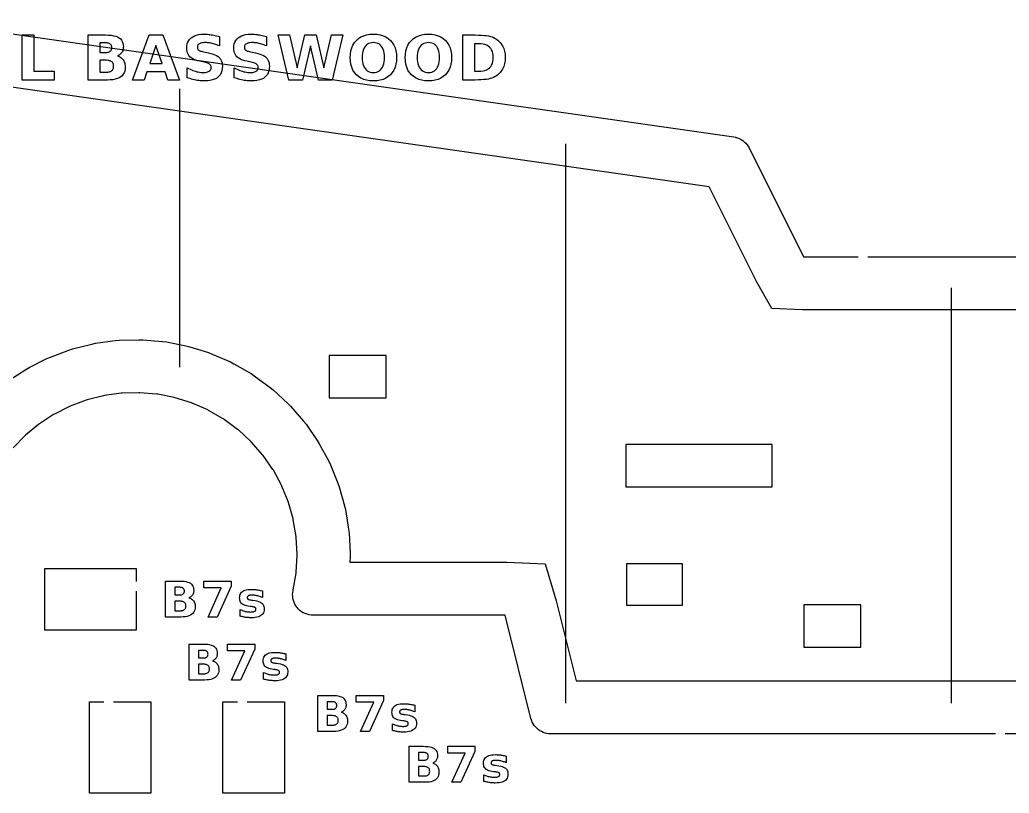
# Model space of a CAD drawing. Header units: millimetres. Extents: x 9 to 297, y 5 to 291.
# Drawn here: x 125.2 to 191.9, y 238.9 to 291.1 of the extents above; entities that cross this region are included whole.
import ezdxf

# ---------------------------------------------------------------- set-up
doc = ezdxf.new("R2010")
doc.units = ezdxf.units.MM
for name, color, linetype in [('CUT', 1, 'CONTINUOUS'), ('ENGRAVE', 5, 'CONTINUOUS'), ('SCORE', 7, 'CONTINUOUS')]:
    doc.layers.add(name, color=color, linetype=linetype)

msp = doc.modelspace()

# ---------------------------------------------------------------- linework, layer by layer
at = {"layer": 'CUT', "color": 1}
for points in [[(118.0994, 291.0616), (173.3381, 283.1703), (173.4666, 283.1456), (173.5939, 283.1081), (173.7169, 283.0585), (173.8346, 282.9972), (173.9459, 282.9249), (174.0497, 282.8422), (174.145, 282.7499), (174.2309, 282.6489), (174.3068, 282.54), (174.3709, 282.4259), (178.0464, 275.075), (181.7214, 275.075)], [(182.3714, 275.075), (197.958, 275.075)], [(190.9684, 242.925), (161.0132, 242.925), (160.885, 242.9311), (160.7561, 242.9495), (160.6296, 242.98), (160.5065, 243.0224), (160.388, 243.0762), (160.275, 243.141), (160.1688, 243.2162), (160.0701, 243.301), (159.9798, 243.3949), (159.8989, 243.4968), (159.8279, 243.6059), (159.7676, 243.7213), (159.7185, 243.8418), (159.6815, 243.9648), (157.9414, 250.925), (144.9961, 250.925), (144.8614, 250.9317), (144.7261, 250.9521), (144.5935, 250.9857), (144.465, 251.0324), (144.3417, 251.0916), (144.2249, 251.1628), (144.1157, 251.2453), (144.0153, 251.3381), (143.9246, 251.4405), (143.8445, 251.5514), (143.7758, 251.6697), (143.7193, 251.7943), (143.6753, 251.9238), (143.6445, 252.0571), (143.6271, 252.1927), (143.6232, 252.3295), (143.6329, 252.4659), (143.6559, 252.5989), (143.666, 252.6442), (143.853, 253.7649), (143.8604, 253.8319), (143.923, 254.9663), (143.923, 255.0337), (143.8604, 256.1681), (143.853, 256.2351), (143.666, 257.3558), (143.6513, 257.4216), (143.3421, 258.5148), (143.3202, 258.5786), (142.8927, 259.6312), (142.8639, 259.6922), (142.3232, 260.6914), (142.2879, 260.7488), (141.6405, 261.6825), (141.5991, 261.7357), (140.8529, 262.5924), (140.8059, 262.6408), (139.9701, 263.4102), (139.918, 263.4531), (139.0026, 264.126), (138.9461, 264.1628), (137.9622, 264.7309), (137.902, 264.7613), (136.8616, 265.2177), (136.7985, 265.2414), (135.7141, 265.5805), (135.6488, 265.5971), (134.5337, 265.8149), (134.4669, 265.8241), (133.3347, 265.9179), (133.2673, 265.9198), (132.1316, 265.8885), (132.0644, 265.8829), (130.939, 265.7269), (130.8729, 265.714), (129.7715, 265.4351), (129.7071, 265.4149), (128.6431, 265.0166), (128.5814, 264.9895), (127.5677, 264.4765), (127.5093, 264.4428), (126.5582, 263.8214), (126.5038, 263.7814), (125.6268, 263.0592), (125.5772, 263.0135), (124.785, 262.1991)], [(133.075, 252.55), (133.075, 249.925), (126.925, 249.925), (126.925, 254.075), (133.075, 254.075), (133.075, 253.2)], [(131.55, 245.075), (134.075, 245.075), (134.075, 238.925), (129.925, 238.925), (129.925, 245.075), (130.9, 245.075)], [(140.55, 245.075), (143.075, 245.075), (143.075, 238.925), (138.925, 238.925), (138.925, 245.075), (139.9, 245.075)], [(197.9748, 242.925), (191.6184, 242.925)]]:
    msp.add_lwpolyline(points, dxfattribs=at)
for points in [[(146.075, 265.575), (149.925, 265.575), (149.925, 268.425), (146.075, 268.425), (146.075, 265.575)], [(166.075, 259.575), (175.925, 259.575), (175.925, 262.425), (166.075, 262.425), (166.075, 259.575)], [(166.105, 254.395), (166.105, 251.605), (169.895, 251.605), (169.895, 254.395), (166.105, 254.395)], [(178.0646, 248.7752), (181.9146, 248.7752), (181.9146, 251.6252), (178.0646, 251.6252), (178.0646, 248.7752)]]:
    msp.add_lwpolyline(points, close=True, dxfattribs=at)
at = {"layer": 'ENGRAVE', "color": 5}
for points in [[(125.4019, 287), (125.4019, 290.0375), (126.1852, 290.0375), (126.1852, 287.592), (127.5605, 287.592), (127.5605, 287), (125.4019, 287)], [(132.2798, 288.2135), (132.3067, 288.1353), (132.3259, 288.0521), (132.3375, 287.9639), (132.3413, 287.8708), (132.3331, 287.7305), (132.3083, 287.6027), (132.267, 287.4873), (132.2093, 287.3843), (132.135, 287.2938), (132.0443, 287.2157), (131.9367, 287.1498), (131.8119, 287.0958), (131.6699, 287.0539), (131.5108, 287.024), (131.3345, 287.006), (131.141, 287), (129.8409, 287), (129.8409, 290.0375), (131.0168, 290.0375), (131.2181, 290.0322), (131.3999, 290.0163), (131.5623, 289.9897), (131.7054, 289.9525), (131.8291, 289.9047), (131.9334, 289.8463), (132.0201, 289.7761), (132.0911, 289.6932), (132.1463, 289.5976), (132.1857, 289.4891), (132.2093, 289.3679), (132.2172, 289.2339), (132.2143, 289.1618), (132.2057, 289.0934), (132.1913, 289.0287), (132.1711, 288.9676), (132.1451, 288.9102), (132.1134, 288.8565), (132.0763, 288.8068), (132.0339, 288.7617), (131.9863, 288.7209), (131.9335, 288.6847), (131.8755, 288.6529), (131.8123, 288.6256), (131.8933, 288.5977), (131.9679, 288.563), (132.0361, 288.5213), (132.0981, 288.4728), (132.1537, 288.4173), (132.203, 288.355), (132.2452, 288.2867), (132.2798, 288.2135)], [(135.2179, 287), (135.0267, 287.5534), (133.8019, 287.5534), (133.6086, 287), (132.8213, 287), (133.9464, 290.0375), (134.8802, 290.0375), (136.0053, 287), (135.2179, 287)], [(138.28, 289.4473), (138.2004, 289.4679), (138.1217, 289.4853), (138.0446, 289.4995), (137.9689, 289.5106), (137.8947, 289.5185), (137.822, 289.5232), (137.7507, 289.5248), (137.6612, 289.5227), (137.5798, 289.5162), (137.5066, 289.5055), (137.4415, 289.4905), (137.3845, 289.4711), (137.3357, 289.4475), (137.2947, 289.4194), (137.2611, 289.3865), (137.235, 289.3488), (137.2163, 289.3065), (137.2051, 289.2593), (137.2014, 289.2074), (137.2039, 289.1682), (137.2115, 289.132), (137.224, 289.0988), (137.2417, 289.0686), (137.2643, 289.0414), (137.292, 289.0172), (137.3262, 288.995), (137.3687, 288.9739), (137.4194, 288.9539), (137.4782, 288.9349), (137.5453, 288.917), (137.6205, 288.9002), (137.9542, 288.8331), (138.1149, 288.7962), (138.2594, 288.7535), (138.3875, 288.7049), (138.4994, 288.6504), (138.5951, 288.5901), (138.6744, 288.5238), (138.7397, 288.4498), (138.7931, 288.3661), (138.8346, 288.2726), (138.8643, 288.1694), (138.8821, 288.0565), (138.888, 287.9338), (138.8797, 287.7735), (138.8549, 287.6274), (138.8135, 287.4957), (138.7556, 287.3782), (138.681, 287.275), (138.59, 287.1862), (138.4819, 287.1112), (138.3563, 287.05), (138.2133, 287.0023), (138.0529, 286.9682), (137.8749, 286.9478), (137.6795, 286.941), (137.5832, 286.9425), (137.4867, 286.9471), (137.3901, 286.9547), (137.2934, 286.9654), (137.1966, 286.9791), (137.0997, 286.9959), (137.0027, 287.0157), (136.9057, 287.0384), (136.8088, 287.0641), (136.7118, 287.0927), (136.6148, 287.1242), (136.5178, 287.1587), (136.5178, 287.8199), (136.6143, 287.7705), (136.7096, 287.7253), (136.8039, 287.6844), (136.8971, 287.6477), (136.9893, 287.6152), (137.0804, 287.587), (137.1704, 287.563), (137.2593, 287.5434), (137.3471, 287.5282), (137.4339, 287.5173), (137.5196, 287.5108), (137.6042, 287.5086), (137.6864, 287.511), (137.7618, 287.5181), (137.8306, 287.53), (137.8927, 287.5466), (137.9481, 287.568), (137.9969, 287.5941), (138.0386, 287.6246), (138.0726, 287.6592), (138.0991, 287.6978), (138.1181, 287.7406), (138.1294, 287.7874), (138.1332, 287.8382), (138.1306, 287.8839), (138.1229, 287.9259), (138.1101, 287.9644), (138.0921, 287.9992), (138.0689, 288.0304), (138.0406, 288.0579), (138.0047, 288.0833), (137.9585, 288.1077), (137.902, 288.1312), (137.8354, 288.1538), (137.7585, 288.1755), (137.6714, 288.1963), (137.3682, 288.2634), (137.2231, 288.2992), (137.0917, 288.3414), (136.9738, 288.3901), (136.8696, 288.4452), (136.7789, 288.5067), (136.7019, 288.5747), (136.6376, 288.65), (136.585, 288.7336), (136.544, 288.8255), (136.5148, 288.9255), (136.4972, 289.0339), (136.4914, 289.1505), (136.4995, 289.2959), (136.5239, 289.4297), (136.5646, 289.5518), (136.6216, 289.6623), (136.6948, 289.7611), (136.7843, 289.8483), (136.8891, 289.9229), (137.0081, 289.9839), (137.1414, 290.0314), (137.2889, 290.0653), (137.4506, 290.0857), (137.6266, 290.0924), (137.7104, 290.0914), (137.795, 290.0883), (137.8804, 290.083), (137.9666, 290.0757), (138.0536, 290.0663), (138.1414, 290.0548), (138.23, 290.0412), (138.3197, 290.0255), (138.4104, 290.0078), (138.5021, 289.9879), (138.5949, 289.9659), (138.6886, 289.9419), (138.6886, 289.299), (138.6056, 289.3348), (138.5232, 289.3675), (138.4414, 289.3972), (138.3604, 289.4238), (138.28, 289.4473)], [(141.4476, 289.4473), (141.3679, 289.4679), (141.2893, 289.4853), (141.2122, 289.4995), (141.1365, 289.5106), (141.0623, 289.5185), (140.9896, 289.5232), (140.9183, 289.5248), (140.8288, 289.5227), (140.7474, 289.5162), (140.6742, 289.5055), (140.609, 289.4905), (140.5521, 289.4711), (140.5033, 289.4475), (140.4622, 289.4194), (140.4287, 289.3865), (140.4025, 289.3488), (140.3839, 289.3065), (140.3727, 289.2593), (140.369, 289.2074), (140.3715, 289.1682), (140.379, 289.132), (140.3916, 289.0988), (140.4092, 289.0686), (140.4318, 289.0414), (140.4595, 289.0172), (140.4938, 288.995), (140.5363, 288.9739), (140.5869, 288.9539), (140.6458, 288.9349), (140.7128, 288.917), (140.7881, 288.9002), (141.1217, 288.8331), (141.2825, 288.7962), (141.4269, 288.7535), (141.5551, 288.7049), (141.667, 288.6504), (141.7626, 288.5901), (141.842, 288.5238), (141.9072, 288.4498), (141.9606, 288.3661), (142.0022, 288.2726), (142.0318, 288.1694), (142.0496, 288.0565), (142.0556, 287.9338), (142.0473, 287.7735), (142.0225, 287.6274), (141.9811, 287.4957), (141.9231, 287.3782), (141.8486, 287.275), (141.7575, 287.1862), (141.6494, 287.1112), (141.5239, 287.05), (141.3809, 287.0023), (141.2204, 286.9682), (141.0425, 286.9478), (140.8471, 286.941), (140.7507, 286.9425), (140.6543, 286.9471), (140.5577, 286.9547), (140.461, 286.9654), (140.3642, 286.9791), (140.2673, 286.9959), (140.1703, 287.0157), (140.0733, 287.0384), (139.9763, 287.0641), (139.8793, 287.0927), (139.7824, 287.1242), (139.6854, 287.1587), (139.6854, 287.8199), (139.7818, 287.7705), (139.8772, 287.7253), (139.9715, 287.6844), (140.0647, 287.6477), (140.1569, 287.6152), (140.2479, 287.587), (140.3379, 287.563), (140.4268, 287.5434), (140.5147, 287.5282), (140.6015, 287.5173), (140.6872, 287.5108), (140.7718, 287.5086), (140.8539, 287.511), (140.9294, 287.5181), (140.9981, 287.53), (141.0603, 287.5466), (141.1157, 287.568), (141.1645, 287.5941), (141.2061, 287.6246), (141.2402, 287.6592), (141.2667, 287.6978), (141.2856, 287.7406), (141.297, 287.7874), (141.3008, 287.8382), (141.2982, 287.8839), (141.2905, 287.9259), (141.2776, 287.9644), (141.2596, 287.9992), (141.2365, 288.0304), (141.2082, 288.0579), (141.1722, 288.0833), (141.126, 288.1077), (141.0696, 288.1312), (141.003, 288.1538), (140.9261, 288.1755), (140.8389, 288.1963), (140.5358, 288.2634), (140.3907, 288.2992), (140.2592, 288.3414), (140.1414, 288.3901), (140.0371, 288.4452), (139.9465, 288.5067), (139.8695, 288.5747), (139.8052, 288.65), (139.7525, 288.7336), (139.7116, 288.8255), (139.6823, 288.9255), (139.6648, 289.0339), (139.6589, 289.1505), (139.6671, 289.2959), (139.6915, 289.4297), (139.7322, 289.5518), (139.7891, 289.6623), (139.8624, 289.7611), (139.9519, 289.8483), (140.0567, 289.9229), (140.1757, 289.9839), (140.309, 290.0314), (140.4565, 290.0653), (140.6182, 290.0857), (140.7942, 290.0924), (140.878, 290.0914), (140.9626, 290.0883), (141.048, 290.083), (141.1342, 290.0757), (141.2212, 290.0663), (141.3089, 290.0548), (141.3976, 290.0412), (141.4873, 290.0255), (141.578, 290.0078), (141.6697, 289.9879), (141.7624, 289.9659), (141.8562, 289.9419), (141.8562, 289.299), (141.7731, 289.3348), (141.6907, 289.3675), (141.609, 289.3972), (141.528, 289.4238), (141.4476, 289.4473)], [(145.7236, 287.8301), (146.2485, 290.0375), (146.9932, 290.0375), (146.277, 287), (145.3737, 287), (144.8223, 289.3092), (144.2771, 287), (143.3738, 287), (142.6515, 290.0375), (143.4023, 290.0375), (143.9272, 287.8301), (144.448, 290.0375), (145.2028, 290.0375), (145.7236, 287.8301)], [(150.2075, 289.6733), (150.3343, 289.5248), (150.4381, 289.3584), (150.5188, 289.1744), (150.5764, 288.9726), (150.611, 288.753), (150.6226, 288.5157), (150.611, 288.279), (150.5764, 288.06), (150.5188, 287.8586), (150.4381, 287.6748), (150.3343, 287.5086), (150.2075, 287.3601), (150.0604, 287.232), (149.8956, 287.1273), (149.7131, 287.0458), (149.5131, 286.9876), (149.2954, 286.9526), (149.0601, 286.941), (148.8253, 286.9526), (148.6081, 286.9876), (148.4083, 287.0458), (148.2259, 287.1273), (148.061, 287.232), (147.9136, 287.3601), (147.7865, 287.5086), (147.6825, 287.6748), (147.6016, 287.8586), (147.5438, 288.06), (147.5091, 288.279), (147.4976, 288.5157), (147.5091, 288.753), (147.5438, 288.9726), (147.6016, 289.1744), (147.6825, 289.3584), (147.7865, 289.5248), (147.9136, 289.6733), (148.061, 289.8014), (148.2259, 289.9062), (148.4083, 289.9877), (148.6081, 290.0459), (148.8253, 290.0808), (149.0601, 290.0924), (149.2954, 290.0808), (149.5131, 290.0459), (149.7131, 289.9877), (149.8956, 289.9062), (150.0604, 289.8014), (150.2075, 289.6733)], [(153.9163, 289.6733), (154.0431, 289.5248), (154.1468, 289.3584), (154.2275, 289.1744), (154.2852, 288.9726), (154.3198, 288.753), (154.3313, 288.5157), (154.3198, 288.279), (154.2852, 288.06), (154.2275, 287.8586), (154.1468, 287.6748), (154.0431, 287.5086), (153.9163, 287.3601), (153.7691, 287.232), (153.6043, 287.1273), (153.4219, 287.0458), (153.2218, 286.9876), (153.0041, 286.9526), (152.7688, 286.941), (152.5341, 286.9526), (152.3168, 286.9876), (152.117, 287.0458), (151.9347, 287.1273), (151.7698, 287.232), (151.6224, 287.3601), (151.4952, 287.5086), (151.3912, 287.6748), (151.3103, 287.8586), (151.2525, 288.06), (151.2179, 288.279), (151.2063, 288.5157), (151.2179, 288.753), (151.2525, 288.9726), (151.3103, 289.1744), (151.3912, 289.3584), (151.4952, 289.5248), (151.6224, 289.6733), (151.7698, 289.8014), (151.9347, 289.9062), (152.117, 289.9877), (152.3168, 290.0459), (152.5341, 290.0808), (152.7688, 290.0924), (153.0041, 290.0808), (153.2218, 290.0459), (153.4219, 289.9877), (153.6043, 289.9062), (153.7691, 289.8014), (153.9163, 289.6733)], [(156.8238, 289.969), (156.9465, 289.9388), (157.0567, 289.9021), (157.1616, 289.8578), (157.2611, 289.8058), (157.3552, 289.7462), (157.444, 289.679), (157.5273, 289.6042), (157.5955, 289.5339), (157.6576, 289.4602), (157.7135, 289.3829), (157.7633, 289.3022), (157.8071, 289.2179), (157.8447, 289.1301), (157.8764, 289.0386), (157.9024, 288.9432), (157.9225, 288.8438), (157.937, 288.7404), (157.9456, 288.6331), (157.9485, 288.5218), (157.9456, 288.4093), (157.937, 288.3008), (157.9225, 288.1965), (157.9024, 288.0964), (157.8764, 288.0003), (157.8447, 287.9084), (157.8071, 287.8203), (157.7633, 287.7358), (157.7135, 287.6549), (157.6576, 287.5775), (157.5955, 287.5036), (157.5273, 287.4333), (157.4433, 287.3585), (157.3537, 287.2913), (157.2588, 287.2317), (157.1584, 287.1797), (157.0526, 287.1354), (156.9414, 287.0987), (156.818, 287.0685), (156.6756, 287.0439), (156.5142, 287.0247), (156.3338, 287.011), (156.1344, 287.0027), (155.916, 287), (155.09, 287), (155.09, 290.0375), (155.916, 290.0375), (156.1368, 290.0348), (156.3379, 290.0266), (156.5195, 290.0128), (156.6814, 289.9937), (156.8238, 289.969)], [(131.3675, 288.9722), (131.3914, 289.0058), (131.41, 289.0437), (131.4233, 289.0858), (131.4313, 289.1323), (131.4339, 289.183), (131.4313, 289.2332), (131.4233, 289.2792), (131.41, 289.3211), (131.3914, 289.3589), (131.3675, 289.3925), (131.3383, 289.4221), (131.3039, 289.4473), (131.2646, 289.4679), (131.2203, 289.4839), (131.171, 289.4953), (131.1168, 289.5022), (131.0575, 289.5045), (130.6242, 289.5045), (130.6242, 288.8616), (131.0575, 288.8616), (131.1168, 288.8638), (131.171, 288.8706), (131.2203, 288.8819), (131.2646, 288.8977), (131.3039, 288.9181), (131.3383, 288.943), (131.3675, 288.9722)], [(134.8293, 288.1169), (134.4143, 289.3254), (133.9972, 288.1169), (134.8293, 288.1169)], [(148.5046, 289.2603), (148.4443, 289.1662), (148.395, 289.06), (148.3566, 288.9419), (148.3292, 288.8118), (148.3128, 288.6698), (148.3073, 288.5157), (148.3128, 288.3623), (148.3292, 288.2207), (148.3566, 288.091), (148.395, 287.9732), (148.4443, 287.8672), (148.5046, 287.7731), (148.5749, 287.6923), (148.6541, 287.6262), (148.7422, 287.5747), (148.8392, 287.538), (148.9452, 287.516), (149.0601, 287.5086), (149.1756, 287.516), (149.282, 287.538), (149.3795, 287.5747), (149.4679, 287.6262), (149.5472, 287.6923), (149.6175, 287.7731), (149.6778, 287.8672), (149.7272, 287.9732), (149.7655, 288.091), (149.7929, 288.2207), (149.8094, 288.3623), (149.8149, 288.5157), (149.8094, 288.6698), (149.7929, 288.8118), (149.7655, 288.9419), (149.7272, 289.06), (149.6778, 289.1662), (149.6175, 289.2603), (149.5472, 289.3412), (149.4679, 289.4073), (149.3795, 289.4587), (149.282, 289.4954), (149.1756, 289.5175), (149.0601, 289.5248), (148.9452, 289.5175), (148.8392, 289.4954), (148.7422, 289.4587), (148.6541, 289.4073), (148.5749, 289.3412), (148.5046, 289.2603)], [(152.2134, 289.2603), (152.1531, 289.1662), (152.1037, 289.06), (152.0654, 288.9419), (152.038, 288.8118), (152.0215, 288.6698), (152.016, 288.5157), (152.0215, 288.3623), (152.038, 288.2207), (152.0654, 288.091), (152.1037, 287.9732), (152.1531, 287.8672), (152.2134, 287.7731), (152.2836, 287.6923), (152.3628, 287.6262), (152.4509, 287.5747), (152.5479, 287.538), (152.6539, 287.516), (152.7688, 287.5086), (152.8843, 287.516), (152.9908, 287.538), (153.0882, 287.5747), (153.1766, 287.6262), (153.2559, 287.6923), (153.3263, 287.7731), (153.3866, 287.8672), (153.4359, 287.9732), (153.4743, 288.091), (153.5017, 288.2207), (153.5181, 288.3623), (153.5236, 288.5157), (153.5181, 288.6698), (153.5017, 288.8118), (153.4743, 288.9419), (153.4359, 289.06), (153.3866, 289.1662), (153.3263, 289.2603), (153.2559, 289.3412), (153.1766, 289.4073), (153.0882, 289.4587), (152.9908, 289.4954), (152.8843, 289.5175), (152.7688, 289.5248), (152.6539, 289.5175), (152.5479, 289.4954), (152.4509, 289.4587), (152.3628, 289.4073), (152.2836, 289.3412), (152.2134, 289.2603)], [(156.6934, 287.6978), (156.7968, 287.7573), (156.8875, 287.8301), (156.9649, 287.9154), (157.0282, 288.0127), (157.0775, 288.122), (157.1126, 288.2433), (157.1338, 288.3766), (157.1408, 288.5218), (157.1338, 288.6664), (157.1128, 288.799), (157.0777, 288.9196), (157.0287, 289.0282), (156.9656, 289.1248), (156.8885, 289.2095), (156.798, 289.2816), (156.6948, 289.3406), (156.5788, 289.3865), (156.45, 289.4193), (156.3084, 289.4389), (156.1541, 289.4455), (155.8733, 289.4455), (155.8733, 287.592), (156.1541, 287.592), (156.3078, 287.5987), (156.4489, 287.6185), (156.5775, 287.6516), (156.6934, 287.6978)], [(131.5051, 287.7105), (131.5283, 287.7579), (131.5448, 287.8109), (131.5547, 287.8695), (131.558, 287.9338), (131.5547, 287.9969), (131.5449, 288.0544), (131.5285, 288.1065), (131.5056, 288.1531), (131.4761, 288.1942), (131.44, 288.2299), (131.3974, 288.26), (131.348, 288.2847), (131.292, 288.3039), (131.2293, 288.3176), (131.16, 288.3258), (131.084, 288.3285), (130.6242, 288.3285), (130.6242, 287.533), (131.084, 287.533), (131.1594, 287.5358), (131.2283, 287.5441), (131.2907, 287.558), (131.3467, 287.5773), (131.3961, 287.6023), (131.439, 287.6327), (131.4754, 287.6688), (131.5051, 287.7105)], [(136.8617, 251.9782), (136.9062, 251.9339), (136.9456, 251.884), (136.9795, 251.8294), (137.0071, 251.7708), (137.0286, 251.7082), (137.044, 251.6417), (137.0532, 251.5711), (137.0563, 251.4966), (137.0497, 251.3844), (137.0299, 251.2821), (136.9969, 251.1898), (136.9507, 251.1074), (136.8913, 251.035), (136.8187, 250.9725), (136.7326, 250.9198), (136.6328, 250.8767), (136.5192, 250.8431), (136.3919, 250.8192), (136.2508, 250.8048), (136.096, 250.8), (135.056, 250.8), (135.056, 253.23), (135.9967, 253.23), (136.1577, 253.2258), (136.3032, 253.213), (136.4331, 253.1918), (136.5476, 253.162), (136.6465, 253.1238), (136.73, 253.077), (136.7994, 253.0209), (136.8561, 252.9546), (136.9003, 252.878), (136.9318, 252.7913), (136.9507, 252.6943), (136.957, 252.5871), (136.9547, 252.5294), (136.9478, 252.4747), (136.9363, 252.4229), (136.9201, 252.3741), (136.8994, 252.3282), (136.874, 252.2852), (136.8443, 252.2455), (136.8104, 252.2093), (136.7723, 252.1767), (136.7301, 252.1477), (136.6837, 252.1223), (136.6331, 252.1005), (136.6979, 252.0782), (136.7576, 252.0504), (136.8122, 252.017), (136.8617, 251.9782)], [(136.1595, 252.3055), (136.195, 252.3182), (136.2264, 252.3345), (136.2539, 252.3544), (136.2773, 252.3778), (136.2964, 252.4046), (136.3113, 252.4349), (136.3219, 252.4687), (136.3283, 252.5058), (136.3304, 252.5464), (136.3283, 252.5865), (136.3219, 252.6234), (136.3113, 252.6569), (136.2964, 252.6871), (136.2773, 252.714), (136.2539, 252.7377), (136.2264, 252.7578), (136.195, 252.7743), (136.1595, 252.7871), (136.1201, 252.7963), (136.0767, 252.8017), (136.0293, 252.8036), (135.6826, 252.8036), (135.6826, 252.2893), (136.0293, 252.2893), (136.0767, 252.2911), (136.1201, 252.2965), (136.1595, 252.3055)], [(139.4781, 252.8768), (138.5308, 250.8), (137.9204, 250.8), (138.8173, 252.7694), (137.647, 252.7694), (137.647, 253.23), (139.4781, 253.23), (139.4781, 252.8768)], [(141.5808, 252.1232), (141.5188, 252.1482), (141.4575, 252.171), (141.3969, 252.1916), (141.337, 252.21), (141.2779, 252.2263), (141.2195, 252.2404), (141.162, 252.2524), (141.1055, 252.2621), (141.0502, 252.2697), (140.9959, 252.2752), (140.9428, 252.2784), (140.8907, 252.2795), (140.8377, 252.2783), (140.7895, 252.2749), (140.746, 252.2691), (140.7073, 252.261), (140.6733, 252.2507), (140.6441, 252.238), (140.6195, 252.2229), (140.5993, 252.2053), (140.5837, 252.1853), (140.5725, 252.1628), (140.5658, 252.1377), (140.5635, 252.1102), (140.5652, 252.0878), (140.5703, 252.0672), (140.5788, 252.0484), (140.5907, 252.0314), (140.6059, 252.0162), (140.6246, 252.0028), (140.6476, 251.9909), (140.676, 251.98), (140.7098, 251.9702), (140.749, 251.9616), (140.7936, 251.954), (140.8435, 251.9475), (140.946, 251.9328), (141.0871, 251.9118), (141.2119, 251.8867), (141.3204, 251.8575), (141.4126, 251.8243), (141.4886, 251.787), (141.5482, 251.7456), (141.5955, 251.6981), (141.6341, 251.6424), (141.6642, 251.5784), (141.6857, 251.5062), (141.6986, 251.4258), (141.7029, 251.3371), (141.6969, 251.244), (141.679, 251.159), (141.6492, 251.082), (141.6074, 251.013), (141.5537, 250.9521), (141.488, 250.8993), (141.4105, 250.8545), (141.3213, 250.8179), (141.2203, 250.7894), (141.1075, 250.7691), (140.983, 250.7569), (140.8467, 250.7528), (140.7862, 250.7536), (140.7249, 250.756), (140.663, 250.7599), (140.6004, 250.7655), (140.5372, 250.7726), (140.4732, 250.7813), (140.4086, 250.7916), (140.3435, 250.8034), (140.2777, 250.8169), (140.2113, 250.8319), (140.1444, 250.8485), (140.0769, 250.8667), (140.0769, 251.3094), (140.1352, 251.2824), (140.194, 251.2577), (140.2533, 251.2354), (140.3131, 251.2154), (140.3734, 251.1978), (140.4341, 251.1825), (140.4953, 251.1696), (140.5569, 251.159), (140.6187, 251.1507), (140.6808, 251.1449), (140.7433, 251.1413), (140.8061, 251.1402), (140.8607, 251.1415), (140.9106, 251.1454), (140.9558, 251.152), (140.9963, 251.1611), (141.0321, 251.1729), (141.0632, 251.1874), (141.0896, 251.2044), (141.1111, 251.2239), (141.1279, 251.246), (141.1399, 251.2706), (141.1471, 251.2977), (141.1495, 251.3273), (141.1478, 251.3523), (141.1429, 251.375), (141.1346, 251.3955), (141.1231, 251.4138), (141.1082, 251.4299), (141.0901, 251.4437), (141.067, 251.456), (141.0374, 251.4673), (141.0012, 251.4777), (140.9584, 251.4871), (140.9091, 251.4956), (140.8533, 251.5031), (140.7507, 251.5161), (140.6275, 251.5347), (140.5172, 251.5579), (140.4199, 251.5857), (140.3355, 251.6181), (140.264, 251.6552), (140.2055, 251.6968), (140.1577, 251.7446), (140.1187, 251.7999), (140.0883, 251.8628), (140.0666, 251.9334), (140.0536, 252.0115), (140.0492, 252.0972), (140.0547, 252.1896), (140.0713, 252.2737), (140.0989, 252.3495), (140.1375, 252.4169), (140.1871, 252.4761), (140.2478, 252.5269), (140.3199, 252.5697), (140.4037, 252.6047), (140.4993, 252.6319), (140.6066, 252.6513), (140.7257, 252.663), (140.8565, 252.6669), (140.9107, 252.6662), (140.9657, 252.6641), (141.0217, 252.6608), (141.0786, 252.656), (141.1364, 252.6499), (141.1951, 252.6424), (141.255, 252.6335), (141.3168, 252.6231), (141.3802, 252.6111), (141.4453, 252.5976), (141.5122, 252.5825), (141.5808, 252.566), (141.5808, 252.1232)], [(136.2606, 251.2619), (136.3001, 251.2818), (136.3345, 251.3062), (136.3636, 251.335), (136.3874, 251.3684), (136.4059, 251.4063), (136.4191, 251.4487), (136.427, 251.4956), (136.4297, 251.5471), (136.4271, 251.5975), (136.4192, 251.6436), (136.4061, 251.6852), (136.3877, 251.7225), (136.3641, 251.7554), (136.3353, 251.7839), (136.3012, 251.808), (136.2617, 251.8277), (136.2169, 251.8431), (136.1667, 251.8541), (136.1113, 251.8606), (136.0505, 251.8628), (135.6826, 251.8628), (135.6826, 251.2264), (136.0505, 251.2264), (136.1108, 251.2286), (136.1659, 251.2353), (136.2159, 251.2464), (136.2606, 251.2619)], [(138.4507, 247.7312), (138.4952, 247.6868), (138.5346, 247.6369), (138.5685, 247.5823), (138.5961, 247.5237), (138.6176, 247.4612), (138.633, 247.3946), (138.6422, 247.3241), (138.6453, 247.2496), (138.6387, 247.1373), (138.6189, 247.0351), (138.5859, 246.9428), (138.5397, 246.8604), (138.4803, 246.788), (138.4077, 246.7255), (138.3216, 246.6728), (138.2218, 246.6296), (138.1082, 246.5961), (137.9809, 246.5721), (137.8398, 246.5577), (137.685, 246.5529), (136.645, 246.5529), (136.645, 248.983), (137.5857, 248.983), (137.7467, 248.9787), (137.8922, 248.966), (138.0221, 248.9447), (138.1366, 248.915), (138.2355, 248.8767), (138.319, 248.83), (138.3884, 248.7739), (138.4451, 248.7075), (138.4893, 248.631), (138.5208, 248.5442), (138.5397, 248.4473), (138.546, 248.3401), (138.5437, 248.2824), (138.5368, 248.2277), (138.5253, 248.1759), (138.5091, 248.127), (138.4884, 248.0811), (138.463, 248.0381), (138.4333, 247.9984), (138.3994, 247.9623), (138.3613, 247.9297), (138.3191, 247.9007), (138.2727, 247.8753), (138.2221, 247.8534), (138.2869, 247.8311), (138.3466, 247.8033), (138.4012, 247.77), (138.4507, 247.7312)], [(141.0671, 248.6298), (140.1198, 246.5529), (139.5094, 246.5529), (140.4063, 248.5224), (139.236, 248.5224), (139.236, 248.983), (141.0671, 248.983), (141.0671, 248.6298)], [(137.7485, 248.0585), (137.784, 248.0711), (137.8154, 248.0874), (137.8429, 248.1073), (137.8663, 248.1307), (137.8854, 248.1576), (137.9003, 248.1879), (137.9109, 248.2216), (137.9173, 248.2588), (137.9194, 248.2994), (137.9173, 248.3395), (137.9109, 248.3763), (137.9003, 248.4098), (137.8854, 248.4401), (137.8663, 248.467), (137.8429, 248.4906), (137.8154, 248.5108), (137.784, 248.5272), (137.7485, 248.5401), (137.7091, 248.5492), (137.6657, 248.5547), (137.6183, 248.5565), (137.2716, 248.5565), (137.2716, 248.0422), (137.6183, 248.0422), (137.6657, 248.044), (137.7091, 248.0494), (137.7485, 248.0585)], [(143.1698, 247.8762), (143.1078, 247.9011), (143.0465, 247.9239), (142.9859, 247.9446), (142.926, 247.963), (142.8669, 247.9793), (142.8085, 247.9934), (142.751, 248.0053), (142.6945, 248.0151), (142.6392, 248.0227), (142.5849, 248.0281), (142.5318, 248.0314), (142.4797, 248.0324), (142.4267, 248.0313), (142.3785, 248.0278), (142.335, 248.0221), (142.2963, 248.014), (142.2623, 248.0036), (142.2331, 247.9909), (142.2085, 247.9759), (142.1884, 247.9583), (142.1727, 247.9382), (142.1615, 247.9157), (142.1548, 247.8907), (142.1525, 247.8632), (142.1542, 247.8407), (142.1593, 247.8201), (142.1678, 247.8013), (142.1797, 247.7843), (142.1949, 247.7691), (142.2136, 247.7557), (142.2366, 247.7438), (142.265, 247.733), (142.2988, 247.7232), (142.338, 247.7145), (142.3826, 247.7069), (142.4325, 247.7004), (142.535, 247.6858), (142.6761, 247.6647), (142.8009, 247.6396), (142.9094, 247.6105), (143.0016, 247.5773), (143.0776, 247.54), (143.1372, 247.4986), (143.1845, 247.4511), (143.2231, 247.3953), (143.2532, 247.3314), (143.2747, 247.2591), (143.2876, 247.1787), (143.2919, 247.0901), (143.2859, 246.997), (143.268, 246.9119), (143.2382, 246.8349), (143.1964, 246.766), (143.1427, 246.7051), (143.077, 246.6522), (142.9995, 246.6075), (142.9103, 246.5709), (142.8093, 246.5424), (142.6965, 246.522), (142.572, 246.5098), (142.4357, 246.5057), (142.3752, 246.5065), (142.3139, 246.5089), (142.252, 246.5129), (142.1894, 246.5184), (142.1262, 246.5255), (142.0622, 246.5342), (141.9976, 246.5445), (141.9325, 246.5564), (141.8667, 246.5698), (141.8003, 246.5849), (141.7334, 246.6015), (141.6659, 246.6197), (141.6659, 247.0624), (141.7242, 247.0354), (141.783, 247.0107), (141.8423, 246.9883), (141.9021, 246.9683), (141.9624, 246.9507), (142.0231, 246.9354), (142.0843, 246.9225), (142.1459, 246.9119), (142.2077, 246.9037), (142.2698, 246.8978), (142.3323, 246.8943), (142.3951, 246.8931), (142.4497, 246.8944), (142.4996, 246.8984), (142.5448, 246.9049), (142.5853, 246.9141), (142.6211, 246.9259), (142.6522, 246.9403), (142.6786, 246.9573), (142.7001, 246.9768), (142.7169, 246.9989), (142.7289, 247.0235), (142.7361, 247.0506), (142.7385, 247.0803), (142.7368, 247.1052), (142.7319, 247.1279), (142.7236, 247.1484), (142.7121, 247.1667), (142.6972, 247.1828), (142.6791, 247.1967), (142.656, 247.2089), (142.6264, 247.2203), (142.5902, 247.2306), (142.5474, 247.2401), (142.4981, 247.2485), (142.4423, 247.2561), (142.3397, 247.2691), (142.2165, 247.2877), (142.1062, 247.3109), (142.0089, 247.3387), (141.9245, 247.3711), (141.853, 247.4081), (141.7945, 247.4498), (141.7467, 247.4975), (141.7077, 247.5528), (141.6773, 247.6158), (141.6556, 247.6863), (141.6426, 247.7644), (141.6382, 247.8501), (141.6437, 247.9426), (141.6603, 248.0267), (141.6879, 248.1024), (141.7265, 248.1699), (141.7761, 248.229), (141.8368, 248.2798), (141.9089, 248.3226), (141.9927, 248.3576), (142.0883, 248.3848), (142.1956, 248.4043), (142.3147, 248.4159), (142.4455, 248.4198), (142.4997, 248.4191), (142.5547, 248.4171), (142.6107, 248.4137), (142.6676, 248.409), (142.7254, 248.4029), (142.7841, 248.3954), (142.844, 248.3865), (142.9058, 248.376), (142.9692, 248.3641), (143.0343, 248.3505), (143.1012, 248.3355), (143.1698, 248.3189), (143.1698, 247.8762)], [(137.8496, 247.0148), (137.8891, 247.0348), (137.9235, 247.0591), (137.9526, 247.088), (137.9764, 247.1213), (137.9949, 247.1592), (138.0081, 247.2016), (138.016, 247.2486), (138.0187, 247.3), (138.0161, 247.3505), (138.0082, 247.3965), (137.9951, 247.4382), (137.9767, 247.4754), (137.9531, 247.5083), (137.9243, 247.5368), (137.8902, 247.561), (137.8507, 247.5807), (137.8059, 247.596), (137.7557, 247.607), (137.7003, 247.6136), (137.6395, 247.6158), (137.2716, 247.6158), (137.2716, 246.9794), (137.6395, 246.9794), (137.6998, 246.9816), (137.7549, 246.9882), (137.8049, 246.9993), (137.8496, 247.0148)], [(147.1259, 244.2697), (147.1704, 244.2254), (147.2098, 244.1755), (147.2437, 244.1209), (147.2713, 244.0623), (147.2928, 243.9997), (147.3082, 243.9332), (147.3174, 243.8627), (147.3205, 243.7881), (147.3139, 243.6759), (147.2941, 243.5737), (147.2611, 243.4813), (147.2149, 243.399), (147.1555, 243.3265), (147.0829, 243.2641), (146.9968, 243.2113), (146.897, 243.1682), (146.7834, 243.1347), (146.6561, 243.1107), (146.515, 243.0963), (146.3602, 243.0915), (145.3202, 243.0915), (145.3202, 245.5215), (146.2609, 245.5215), (146.4219, 245.5173), (146.5674, 245.5045), (146.6973, 245.4833), (146.8118, 245.4536), (146.9107, 245.4153), (146.9942, 245.3686), (147.0636, 245.3124), (147.1203, 245.2461), (147.1645, 245.1696), (147.196, 245.0828), (147.2149, 244.9858), (147.2212, 244.8786), (147.2189, 244.821), (147.212, 244.7662), (147.2005, 244.7145), (147.1843, 244.6656), (147.1636, 244.6197), (147.1382, 244.5767), (147.1085, 244.537), (147.0746, 244.5009), (147.0365, 244.4683), (146.9943, 244.4393), (146.9479, 244.4139), (146.8973, 244.392), (146.9621, 244.3697), (147.0218, 244.3419), (147.0764, 244.3086), (147.1259, 244.2697)], [(149.7423, 245.1684), (148.795, 243.0915), (148.1846, 243.0915), (149.0815, 245.0609), (147.9112, 245.0609), (147.9112, 245.5215), (149.7423, 245.5215), (149.7423, 245.1684)], [(146.4237, 244.5971), (146.4592, 244.6097), (146.4906, 244.626), (146.5181, 244.6459), (146.5415, 244.6693), (146.5606, 244.6962), (146.5755, 244.7265), (146.5861, 244.7602), (146.5925, 244.7974), (146.5946, 244.838), (146.5925, 244.8781), (146.5861, 244.9149), (146.5755, 244.9484), (146.5606, 244.9787), (146.5415, 245.0056), (146.5181, 245.0292), (146.4906, 245.0493), (146.4592, 245.0658), (146.4237, 245.0786), (146.3843, 245.0878), (146.3409, 245.0933), (146.2935, 245.0951), (145.9468, 245.0951), (145.9468, 244.5808), (146.2935, 244.5808), (146.3409, 244.5826), (146.3843, 244.588), (146.4237, 244.5971)], [(151.845, 244.4148), (151.783, 244.4397), (151.7217, 244.4625), (151.6611, 244.4831), (151.6012, 244.5016), (151.5421, 244.5179), (151.4837, 244.532), (151.4262, 244.5439), (151.3697, 244.5537), (151.3144, 244.5613), (151.2601, 244.5667), (151.207, 244.5699), (151.1549, 244.571), (151.1019, 244.5699), (151.0537, 244.5664), (151.0102, 244.5607), (150.9715, 244.5526), (150.9375, 244.5422), (150.9083, 244.5295), (150.8837, 244.5144), (150.8636, 244.4969), (150.8479, 244.4768), (150.8367, 244.4543), (150.83, 244.4293), (150.8277, 244.4018), (150.8294, 244.3793), (150.8345, 244.3587), (150.843, 244.3399), (150.8549, 244.3229), (150.8701, 244.3077), (150.8888, 244.2943), (150.9118, 244.2824), (150.9402, 244.2715), (150.974, 244.2618), (151.0132, 244.2531), (151.0578, 244.2455), (151.1077, 244.239), (151.2102, 244.2243), (151.3513, 244.2033), (151.4761, 244.1782), (151.5846, 244.1491), (151.6768, 244.1158), (151.7528, 244.0785), (151.8124, 244.0372), (151.8597, 243.9897), (151.8983, 243.9339), (151.9284, 243.8699), (151.9499, 243.7977), (151.9628, 243.7173), (151.9671, 243.6286), (151.9611, 243.5356), (151.9432, 243.4505), (151.9134, 243.3735), (151.8716, 243.3046), (151.8179, 243.2437), (151.7522, 243.1908), (151.6747, 243.1461), (151.5855, 243.1094), (151.4845, 243.081), (151.3717, 243.0606), (151.2472, 243.0484), (151.1109, 243.0443), (151.0504, 243.0451), (150.9891, 243.0475), (150.9272, 243.0515), (150.8646, 243.057), (150.8014, 243.0641), (150.7374, 243.0728), (150.6728, 243.0831), (150.6077, 243.095), (150.5419, 243.1084), (150.4755, 243.1235), (150.4086, 243.1401), (150.3411, 243.1583), (150.3411, 243.601), (150.3994, 243.5739), (150.4582, 243.5493), (150.5175, 243.5269), (150.5773, 243.5069), (150.6376, 243.4893), (150.6983, 243.474), (150.7595, 243.4611), (150.8211, 243.4505), (150.8829, 243.4423), (150.945, 243.4364), (151.0075, 243.4329), (151.0703, 243.4317), (151.1249, 243.433), (151.1748, 243.4369), (151.22, 243.4435), (151.2605, 243.4527), (151.2963, 243.4645), (151.3274, 243.4789), (151.3538, 243.4959), (151.3753, 243.5154), (151.3921, 243.5375), (151.4041, 243.5621), (151.4113, 243.5892), (151.4137, 243.6189), (151.412, 243.6438), (151.4071, 243.6665), (151.3988, 243.687), (151.3873, 243.7053), (151.3724, 243.7214), (151.3543, 243.7353), (151.3312, 243.7475), (151.3016, 243.7589), (151.2654, 243.7692), (151.2226, 243.7787), (151.1733, 243.7871), (151.1175, 243.7947), (151.0149, 243.8077), (150.8917, 243.8263), (150.7814, 243.8495), (150.6841, 243.8773), (150.5997, 243.9097), (150.5282, 243.9467), (150.4697, 243.9883), (150.4219, 244.0361), (150.3829, 244.0914), (150.3525, 244.1544), (150.3308, 244.2249), (150.3178, 244.303), (150.3134, 244.3887), (150.3189, 244.4811), (150.3355, 244.5652), (150.3631, 244.641), (150.4017, 244.7085), (150.4513, 244.7676), (150.512, 244.8184), (150.5841, 244.8612), (150.6679, 244.8962), (150.7635, 244.9234), (150.8708, 244.9428), (150.9899, 244.9545), (151.1207, 244.9584), (151.1749, 244.9577), (151.2299, 244.9557), (151.2859, 244.9523), (151.3428, 244.9475), (151.4006, 244.9414), (151.4593, 244.934), (151.5192, 244.9251), (151.581, 244.9146), (151.6444, 244.9027), (151.7095, 244.8891), (151.7764, 244.8741), (151.845, 244.8575), (151.845, 244.4148)], [(146.5248, 243.5534), (146.5643, 243.5734), (146.5987, 243.5977), (146.6278, 243.6266), (146.6516, 243.6599), (146.6701, 243.6978), (146.6833, 243.7402), (146.6912, 243.7872), (146.6939, 243.8386), (146.6913, 243.889), (146.6834, 243.9351), (146.6703, 243.9767), (146.6519, 244.014), (146.6283, 244.0469), (146.5995, 244.0754), (146.5654, 244.0995), (146.5259, 244.1193), (146.4811, 244.1346), (146.4309, 244.1456), (146.3755, 244.1522), (146.3147, 244.1544), (145.9468, 244.1544), (145.9468, 243.518), (146.3147, 243.518), (146.375, 243.5202), (146.4301, 243.5268), (146.4801, 243.5379), (146.5248, 243.5534)], [(153.2878, 240.8378), (153.3323, 240.7935), (153.3717, 240.7436), (153.4055, 240.689), (153.4332, 240.6304), (153.4547, 240.5678), (153.4701, 240.5013), (153.4793, 240.4307), (153.4824, 240.3562), (153.4758, 240.244), (153.456, 240.1417), (153.423, 240.0494), (153.3768, 239.967), (153.3174, 239.8946), (153.2447, 239.8321), (153.1587, 239.7794), (153.0588, 239.7363), (152.9453, 239.7027), (152.818, 239.6788), (152.6769, 239.6644), (152.5221, 239.6596), (151.4821, 239.6596), (151.4821, 242.0896), (152.4228, 242.0896), (152.5838, 242.0854), (152.7293, 242.0726), (152.8592, 242.0514), (152.9737, 242.0216), (153.0726, 241.9834), (153.156, 241.9366), (153.2254, 241.8805), (153.2822, 241.8142), (153.3263, 241.7376), (153.3579, 241.6509), (153.3768, 241.5539), (153.3831, 241.4467), (153.3808, 241.389), (153.3739, 241.3343), (153.3623, 241.2825), (153.3462, 241.2337), (153.3255, 241.1878), (153.3001, 241.1448), (153.2703, 241.1051), (153.2364, 241.0689), (153.1984, 241.0364), (153.1561, 241.0074), (153.1097, 240.9819), (153.0592, 240.9601), (153.1239, 240.9378), (153.1836, 240.91), (153.2382, 240.8766), (153.2878, 240.8378)], [(155.9041, 241.7364), (154.9569, 239.6596), (154.3465, 239.6596), (155.2433, 241.629), (154.0731, 241.629), (154.0731, 242.0896), (155.9041, 242.0896), (155.9041, 241.7364)], [(152.5856, 241.1651), (152.621, 241.1778), (152.6525, 241.1941), (152.68, 241.214), (152.7033, 241.2374), (152.7225, 241.2642), (152.7373, 241.2945), (152.748, 241.3283), (152.7543, 241.3654), (152.7565, 241.406), (152.7543, 241.4462), (152.748, 241.483), (152.7373, 241.5165), (152.7225, 241.5467), (152.7033, 241.5736), (152.68, 241.5973), (152.6525, 241.6174), (152.621, 241.6339), (152.5856, 241.6467), (152.5461, 241.6559), (152.5027, 241.6614), (152.4554, 241.6632), (152.1087, 241.6632), (152.1087, 241.1489), (152.4554, 241.1489), (152.5027, 241.1507), (152.5461, 241.1561), (152.5856, 241.1651)], [(158.0069, 240.9828), (157.9448, 241.0078), (157.8835, 241.0306), (157.8229, 241.0512), (157.7631, 241.0697), (157.7039, 241.0859), (157.6455, 241.1), (157.588, 241.112), (157.5316, 241.1217), (157.4763, 241.1293), (157.422, 241.1348), (157.3688, 241.138), (157.3168, 241.1391), (157.2638, 241.1379), (157.2156, 241.1345), (157.1721, 241.1287), (157.1334, 241.1207), (157.0994, 241.1103), (157.0702, 241.0976), (157.0456, 241.0825), (157.0254, 241.065), (157.0097, 241.0449), (156.9986, 241.0224), (156.9918, 240.9973), (156.9896, 240.9698), (156.9913, 240.9474), (156.9964, 240.9268), (157.0049, 240.908), (157.0167, 240.891), (157.032, 240.8758), (157.0506, 240.8624), (157.0737, 240.8505), (157.1021, 240.8396), (157.1359, 240.8299), (157.1751, 240.8212), (157.2196, 240.8136), (157.2696, 240.8071), (157.3721, 240.7924), (157.5132, 240.7714), (157.6379, 240.7463), (157.7464, 240.7171), (157.8387, 240.6839), (157.9146, 240.6466), (157.9743, 240.6052), (158.0216, 240.5577), (158.0602, 240.502), (158.0903, 240.438), (158.1117, 240.3658), (158.1246, 240.2854), (158.1289, 240.1967), (158.123, 240.1036), (158.1051, 240.0186), (158.0752, 239.9416), (158.0334, 239.8726), (157.9797, 239.8117), (157.9141, 239.7589), (157.8366, 239.7141), (157.7473, 239.6775), (157.6463, 239.649), (157.5336, 239.6287), (157.4091, 239.6165), (157.2728, 239.6124), (157.2122, 239.6132), (157.151, 239.6156), (157.0891, 239.6195), (157.0265, 239.6251), (156.9632, 239.6322), (156.8993, 239.6409), (156.8347, 239.6512), (156.7695, 239.663), (156.7038, 239.6765), (156.6374, 239.6915), (156.5705, 239.7081), (156.503, 239.7263), (156.503, 240.169), (156.5613, 240.142), (156.62, 240.1173), (156.6793, 240.095), (156.7391, 240.075), (156.7994, 240.0574), (156.8602, 240.0421), (156.9214, 240.0292), (156.9829, 240.0186), (157.0447, 240.0104), (157.1069, 240.0045), (157.1693, 240.001), (157.2321, 239.9998), (157.2867, 240.0011), (157.3366, 240.005), (157.3819, 240.0116), (157.4224, 240.0208), (157.4582, 240.0326), (157.4893, 240.047), (157.5156, 240.064), (157.5372, 240.0835), (157.554, 240.1056), (157.566, 240.1302), (157.5731, 240.1573), (157.5755, 240.1869), (157.5739, 240.2119), (157.5689, 240.2346), (157.5607, 240.2551), (157.5491, 240.2734), (157.5343, 240.2895), (157.5161, 240.3033), (157.4931, 240.3156), (157.4634, 240.3269), (157.4272, 240.3373), (157.3845, 240.3467), (157.3352, 240.3552), (157.2793, 240.3627), (157.1768, 240.3758), (157.0536, 240.3943), (156.9433, 240.4175), (156.846, 240.4453), (156.7616, 240.4777), (156.6901, 240.5148), (156.6315, 240.5564), (156.5838, 240.6042), (156.5447, 240.6595), (156.5143, 240.7224), (156.4926, 240.793), (156.4796, 240.8711), (156.4753, 240.9568), (156.4808, 241.0492), (156.4973, 241.1333), (156.5249, 241.2091), (156.5635, 241.2765), (156.6132, 241.3357), (156.6739, 241.3865), (156.7459, 241.4293), (156.8297, 241.4643), (156.9253, 241.4915), (157.0326, 241.5109), (157.1517, 241.5226), (157.2826, 241.5265), (157.3367, 241.5258), (157.3918, 241.5238), (157.4478, 241.5204), (157.5047, 241.5156), (157.5624, 241.5095), (157.6211, 241.5021), (157.6811, 241.4931), (157.7428, 241.4827), (157.8063, 241.4707), (157.8714, 241.4572), (157.9383, 241.4421), (158.0069, 241.4256), (158.0069, 240.9828)], [(152.6867, 240.1215), (152.7262, 240.1414), (152.7605, 240.1658), (152.7896, 240.1946), (152.8134, 240.228), (152.8319, 240.2659), (152.8452, 240.3083), (152.8531, 240.3552), (152.8558, 240.4067), (152.8531, 240.4571), (152.8453, 240.5032), (152.8322, 240.5448), (152.8138, 240.5821), (152.7902, 240.615), (152.7614, 240.6435), (152.7272, 240.6676), (152.6877, 240.6873), (152.6429, 240.7027), (152.5928, 240.7137), (152.5373, 240.7202), (152.4765, 240.7224), (152.1087, 240.7224), (152.1087, 240.086), (152.4765, 240.086), (152.5369, 240.0883), (152.592, 240.0949), (152.6419, 240.106), (152.6867, 240.1215)]]:
    msp.add_lwpolyline(points, close=True, dxfattribs=at)
at = {"layer": 'SCORE', "color": 7}
for points in [[(197.8835, 271.5), (177.9446, 271.5), (175.9005, 271.603), (174.8943, 273.3852), (171.6896, 279.7945), (117.7513, 287.5), (86.4515, 287.5), (79.2704, 267.752), (78.7249, 266.4581), (77.472, 265.8241), (61.5, 258.7254)], [(136, 286.4083), (136, 267.6427)], [(162, 282.694), (162, 245)], [(188, 273), (188, 245)], [(124.5203, 266.7603), (125.6364, 267.4895), (125.8655, 267.6218), (127.0551, 268.2238), (127.2973, 268.33), (128.5459, 268.7975), (128.7984, 268.8765), (130.0908, 269.2038), (130.3504, 269.2545), (131.671, 269.4376), (131.9346, 269.4594), (133.2673, 269.4962), (133.5317, 269.4889), (134.8604, 269.3788), (135.1224, 269.3424), (136.4308, 269.0869), (136.6873, 269.0219), (137.9597, 268.6239), (138.2074, 268.5312), (139.4283, 267.9956), (139.6643, 267.8762), (140.8189, 267.2096), (141.0404, 267.0649), (142.1146, 266.2753), (142.3188, 266.1072), (143.2997, 265.2042), (143.4842, 265.0146), (144.3597, 264.0092), (144.5222, 263.8005), (145.2819, 262.7049), (145.4204, 262.4796), (146.0549, 261.307), (146.1678, 261.0678), (146.6695, 259.8326), (146.7554, 259.5824), (147.1182, 258.2995), (147.176, 258.0414), (147.3955, 256.7264), (147.4246, 256.4634), (147.498, 255.1323), (147.498, 254.8677), (147.4777, 254.5), (158.0521, 254.5), (160.6371, 254.3775), (161.3829, 251.8994), (162.7327, 246.5), (197.93, 246.5)]]:
    msp.add_lwpolyline(points, dxfattribs=at)

doc.saveas('drawing.dxf')
